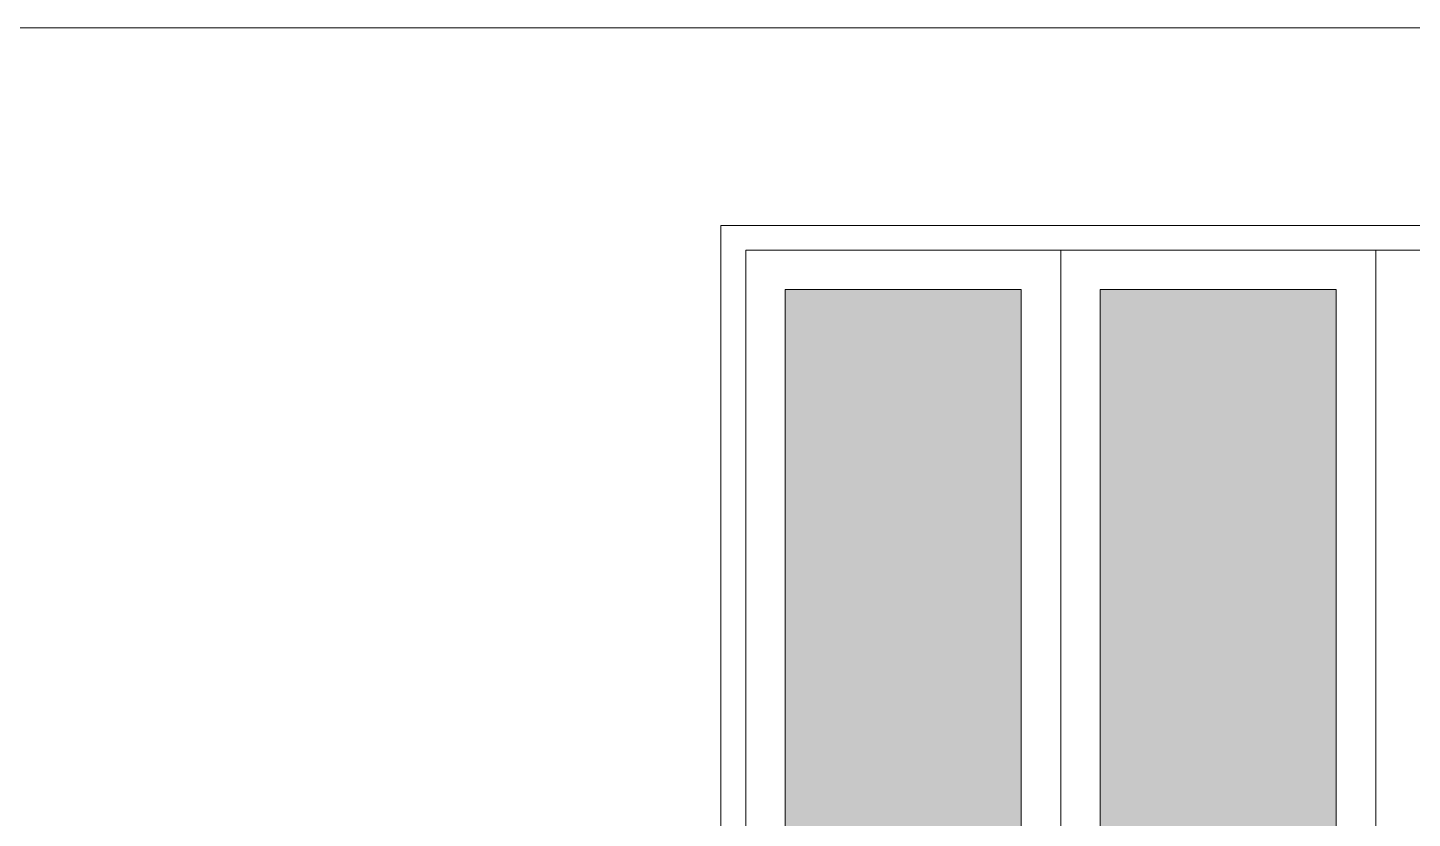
# Model space of a CAD drawing. Header units: metres. Extents: x -44 to 358, y -286 to 66.
# Drawn here: x 262.186 to 264.987, y 12.467 to 14.067 of the extents above; entities that cross this region are included whole.
import ezdxf

# ---------------------------------------------------------------- set-up
doc = ezdxf.new("R2010")
doc.units = ezdxf.units.M
doc.header["$LTSCALE"] = 0.3
doc.layers.add('EL1', color=150, linetype='Continuous', lineweight=13)

msp = doc.modelspace()

# ---------------------------------------------------------------- hatches: boundary and pattern name
at = {"layer": 'EL1', "transparency": 33554572}
h = msp.add_hatch(color=256, dxfattribs=at)
h.dxf.hatch_style = 1
h.set_gradient(color1=(202, 249, 252), color2=(229, 255, 255), tint=1, name='CYLINDER')
h.paths.add_polyline_path([(264.8332791, 13.5365421), (264.3557791, 13.5365421), (264.3557791, 11.7965421), (264.8332791, 11.7965421)])
h.paths.add_polyline_path([(263.7182791, 13.5365421), (264.1957791, 13.5365421), (264.1957791, 11.7965421), (263.7182791, 11.7965421)])

# ---------------------------------------------------------------- linework, layer by layer
at = {"layer": 'EL1'}
for p, q in [((275.0761589, 14.0665421), (247.0761589, 14.0665421)), ((263.5882791, 13.6665421), (266.2382791, 13.6665421)), ((264.2757791, 13.6165421), (264.2757791, 11.7165421)), ((264.9132791, 13.6165421), (264.9132791, 11.7165421))]:
    msp.add_line(p, q, dxfattribs=at)
for points in [[(266.2382791, 13.6665421), (263.5882791, 13.6665421), (263.5882791, 11.6665421), (266.2382791, 11.6665421)], [(266.1882791, 13.6165421), (263.6382791, 13.6165421), (263.6382791, 11.7165421), (266.1882791, 11.7165421)], [(263.7182791, 13.5365421), (264.1957791, 13.5365421), (264.1957791, 11.7965421), (263.7182791, 11.7965421)], [(264.8332791, 13.5365421), (264.3557791, 13.5365421), (264.3557791, 11.7965421), (264.8332791, 11.7965421)]]:
    msp.add_lwpolyline(points, close=True, dxfattribs=at)

doc.saveas('drawing.dxf')
